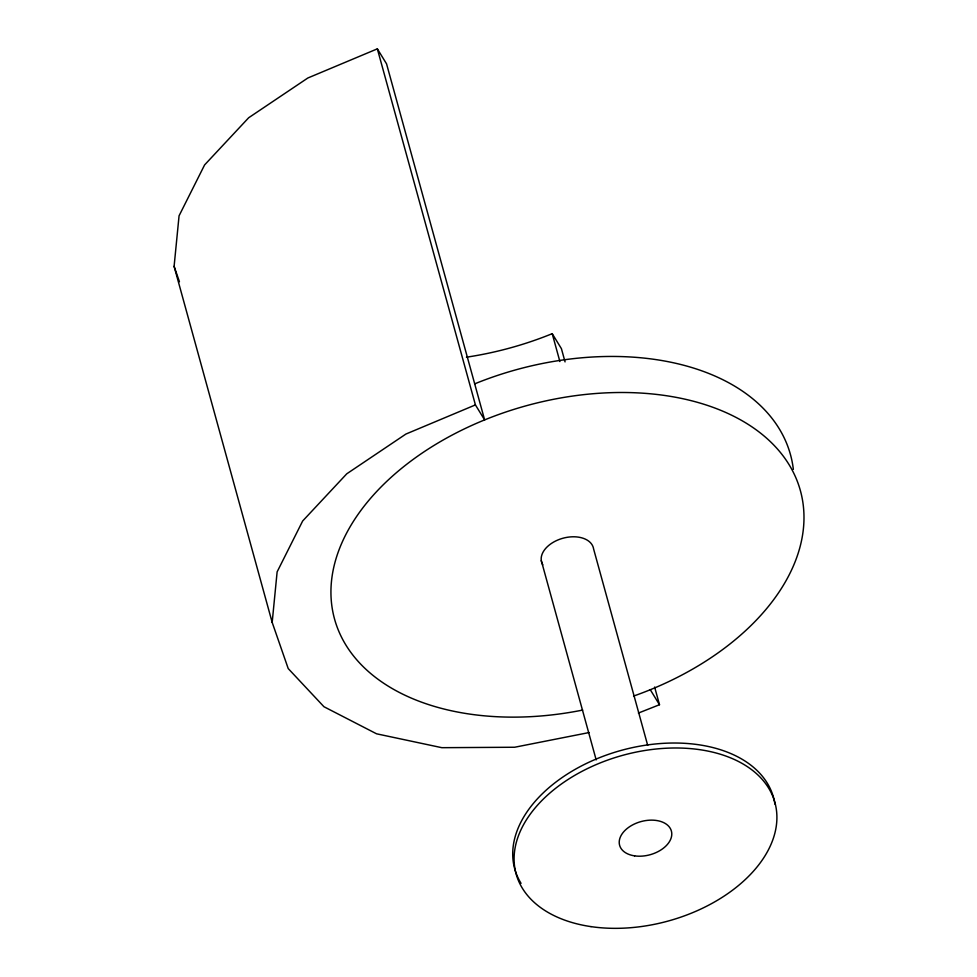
<?xml version="1.0" encoding="UTF-8"?>
<svg xmlns="http://www.w3.org/2000/svg" width="977" height="977" viewBox="0 0 977 977"><rect width="100%" height="100%" fill="white"/><g stroke="black" fill="none" stroke-linecap="round" stroke-linejoin="round"><path stroke-width="1.47" d="M589.168 732.542L514.647 747.246L441.848 747.686L376.548 733.8L323.949 706.725L288.215 668.573L272.18 622.41L174.101 266.342L179.06 215.819L204.596 164.93L248.683 117.741L307.84 78.001L377.342 48.85L386.55 63.835L484.629 419.902L475.42 404.905L377.342 48.85M272.18 622.41L277.126 571.875L302.662 520.997L346.762 473.808L405.907 434.057L475.42 404.905M638.396 713.063L659.487 704.722L654.627 687.063M466.432 357.191A241.612 154.659 -15.4 0 0 552.213 333.67L561.421 348.667L565.06 361.905M650.291 689.725L659.487 704.722M174.101 266.342L179.45 281.742M552.213 333.67L559.894 361.563M647.69 745.341L593.613 549.001A26.843 17.183 -15.4 0 0 561.543 538.645A26.843 17.183 -15.4 0 0 542.833 564.84M541.295 560.615L596.178 759.886M582.658 710.071A241.612 154.659 -15.4 0 1 348.362 529.839A241.612 154.659 -15.4 0 1 743.094 421.307A241.612 154.659 -15.4 0 1 633.56 696.076M474.7 383.851A241.612 154.659 -15.4 0 1 793.348 469.363M521.046 883.342A134.228 85.915 -15.4 0 1 614.582 752.339A134.228 85.915 -15.4 0 1 774.932 804.156M634.61 855.864A26.843 17.183 -15.4 0 0 671.663 832.355A26.843 17.183 -15.4 0 0 630.238 826.286A26.843 17.183 -15.4 0 0 634.61 855.864M591.012 926.623A134.228 85.915 -15.4 0 0 776.3 809.127A134.228 85.915 -15.4 0 0 569.2 778.742A134.228 85.915 -15.4 0 0 591.012 926.623"/></g></svg>
